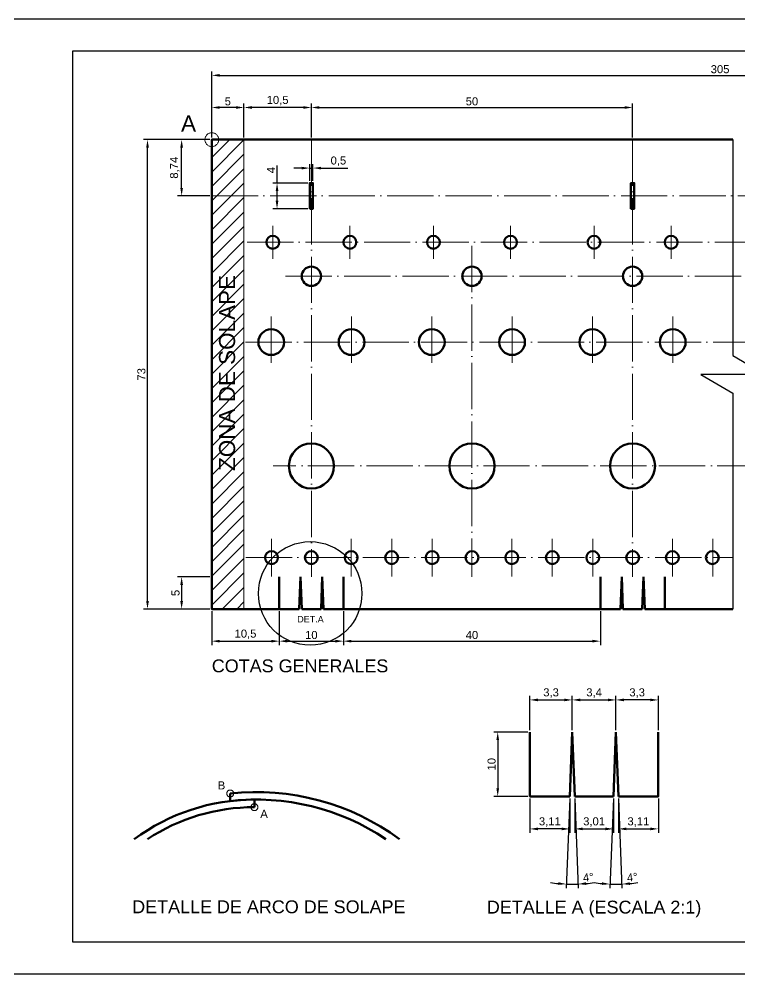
# Model space of a CAD drawing. Header units: millimetres. Extents: x -1265 to -28, y 5 to 1057.
# Drawn here: x -842.9 to -730.7, y 153.5 to 302 of the extents above; entities that cross this region are included whole.
import ezdxf

# ---------------------------------------------------------------- set-up
doc = ezdxf.new("R2010")
doc.units = ezdxf.units.MM
doc.linetypes.add('ACAD_ISO04W100', pattern=[30, 24, -3, 0, -3])
doc.layers.get('0').update_dxf_attribs({"lineweight": 60})
for name, color, linetype in [('Cajetin1', 7, 'Continuous'), ('Corte', 7, 'Continuous'), ('Hoja', 7, 'Continuous')]:
    doc.layers.add(name, color=color, linetype=linetype)
doc.layers.add('Cotas', color=8, linetype='Continuous', lineweight=20)
doc.layers.add('Cotas 2', color=8, linetype='ACAD_ISO04W100', lineweight=20)
doc.styles.get("Standard").update_dxf_attribs({"font": 'arial.ttf'})
doc.dimstyles.new('ISO-25', dxfattribs={"dimscale": 0.5, "dimtxt": 2.5, "dimasz": 2.5, "dimexe": 1.25, "dimexo": 0.625, "dimtad": 1, "dimtxsty": 'Standard', "dimcen": 2.5, "dimadec": 0, "dimazin": 0, "dimtfac": 1, "dimtmove": 0, "dimatfit": 3, "dimfxl": 1, "dimarcsym": 0})

# ---------------------------------------------------------------- blocks, each defined once
blk = doc.blocks.new('*D79')
at = {"layer": 'Cotas', "color": 0, "lineweight": -2, "transparency": 16777216}
for p, q in [((-813.23, 283.22), (-823.54, 283.22)), ((-822.92, 211.47), (-822.92, 281.97)), ((-813.23, 210.22), (-823.54, 210.22))]:
    blk.add_line(p, q, dxfattribs=at)
at = {"layer": 'Cotas', "color": 0, "transparency": 16777216}
for points in [[(-823.13, 281.97), (-822.71, 281.97), (-822.92, 283.22)], [(-823.13, 211.47), (-822.71, 211.47), (-822.92, 210.22)]]:
    blk.add_solid(points, dxfattribs=at)
at = {"layer": 'Defpoints', "color": 0, "transparency": 16777216}
for p in [(-822.92, 283.22), (-812.92, 283.22), (-812.92, 210.22)]:
    blk.add_point(p, dxfattribs=at)
at = {"layer": 'Cotas', "color": 0, "transparency": 16777216, "insert": (-823.87, 246.72), "char_height": 1.25, "attachment_point": 5, "rotation": 90}
blk.add_mtext('73', dxfattribs=at)
blk = doc.blocks.new('*D80')
at = {"layer": 'Cotas', "color": 0, "lineweight": -2, "transparency": 16777216}
for p, q in [((-812.92, 283.53), (-812.92, 293.84)), ((-811.67, 293.22), (-655.92, 293.22)), ((-654.67, 283.53), (-654.67, 293.84))]:
    blk.add_line(p, q, dxfattribs=at)
at = {"layer": 'Cotas', "color": 0, "transparency": 16777216}
for points in [[(-811.67, 293.43), (-811.67, 293.01), (-812.92, 293.22)], [(-655.92, 293.43), (-655.92, 293.01), (-654.67, 293.22)]]:
    blk.add_solid(points, dxfattribs=at)
at = {"layer": 'Defpoints', "color": 0, "transparency": 16777216}
for p in [(-654.67, 293.22), (-812.92, 283.22), (-654.67, 283.22)]:
    blk.add_point(p, dxfattribs=at)
at = {"layer": 'Cotas', "color": 0, "transparency": 16777216, "insert": (-733.8, 294.17), "char_height": 1.25, "attachment_point": 5}
blk.add_mtext('305', dxfattribs=at)
blk = doc.blocks.new('*D82')
at = {"layer": 'Cotas', "color": 0, "lineweight": -2, "transparency": 16777216}
for p, q in [((-812.92, 283.53), (-812.92, 288.84)), ((-809.17, 288.22), (-811.67, 288.22)), ((-807.92, 283.53), (-807.92, 288.84))]:
    blk.add_line(p, q, dxfattribs=at)
at = {"layer": 'Cotas', "color": 0, "transparency": 16777216}
for points in [[(-811.67, 288.43), (-811.67, 288.01), (-812.92, 288.22)], [(-809.17, 288.43), (-809.17, 288.01), (-807.92, 288.22)]]:
    blk.add_solid(points, dxfattribs=at)
at = {"layer": 'Defpoints', "color": 0, "transparency": 16777216}
for p in [(-812.92, 288.22), (-812.92, 283.22), (-807.92, 283.22)]:
    blk.add_point(p, dxfattribs=at)
at = {"layer": 'Cotas', "color": 0, "transparency": 16777216, "insert": (-810.42, 289.17), "char_height": 1.25, "attachment_point": 5}
blk.add_mtext('5', dxfattribs=at)
blk = doc.blocks.new('*D83')
at = {"layer": 'Cotas', "color": 0, "lineweight": -2, "transparency": 16777216}
for p, q in [((-813.23, 215.22), (-818.23, 215.22)), ((-817.61, 213.97), (-817.61, 211.47)), ((-813.23, 210.22), (-818.23, 210.22))]:
    blk.add_line(p, q, dxfattribs=at)
at = {"layer": 'Cotas', "color": 0, "transparency": 16777216}
for points in [[(-817.82, 213.97), (-817.4, 213.97), (-817.61, 215.22)], [(-817.82, 211.47), (-817.4, 211.47), (-817.61, 210.22)]]:
    blk.add_solid(points, dxfattribs=at)
at = {"layer": 'Defpoints', "color": 0, "transparency": 16777216}
for p in [(-812.92, 215.22), (-817.61, 210.22), (-812.92, 210.22)]:
    blk.add_point(p, dxfattribs=at)
at = {"layer": 'Cotas', "color": 0, "transparency": 16777216, "insert": (-818.56, 212.72), "char_height": 1.25, "attachment_point": 5, "rotation": 90}
blk.add_mtext('5', dxfattribs=at)
blk = doc.blocks.new('*D84')
at = {"layer": 'Cotas', "color": 0, "lineweight": -2, "transparency": 16777216}
for p, q in [((-812.92, 209.91), (-812.92, 204.59)), ((-802.42, 209.91), (-802.42, 204.59)), ((-811.67, 205.22), (-803.67, 205.22))]:
    blk.add_line(p, q, dxfattribs=at)
at = {"layer": 'Cotas', "color": 0, "transparency": 16777216}
for points in [[(-811.67, 205.43), (-811.67, 205.01), (-812.92, 205.22)], [(-803.67, 205.43), (-803.67, 205.01), (-802.42, 205.22)]]:
    blk.add_solid(points, dxfattribs=at)
at = {"layer": 'Defpoints', "color": 0, "transparency": 16777216}
for p in [(-812.92, 210.22), (-802.42, 210.22), (-802.42, 205.22)]:
    blk.add_point(p, dxfattribs=at)
at = {"layer": 'Cotas', "color": 0, "transparency": 16777216, "insert": (-807.67, 206.28), "char_height": 1.25, "attachment_point": 5}
blk.add_mtext('10,5', dxfattribs=at)
blk = doc.blocks.new('*D85')
at = {"layer": 'Cotas', "color": 0, "lineweight": -2, "transparency": 16777216}
for p, q in [((-802.42, 209.91), (-802.42, 204.59)), ((-792.42, 209.91), (-792.42, 204.59)), ((-801.17, 205.22), (-793.67, 205.22))]:
    blk.add_line(p, q, dxfattribs=at)
at = {"layer": 'Cotas', "color": 0, "transparency": 16777216}
for points in [[(-801.17, 205.43), (-801.17, 205.01), (-802.42, 205.22)], [(-793.67, 205.43), (-793.67, 205.01), (-792.42, 205.22)]]:
    blk.add_solid(points, dxfattribs=at)
at = {"layer": 'Defpoints', "color": 0, "transparency": 16777216}
for p in [(-802.42, 210.22), (-792.42, 210.22), (-792.42, 205.22)]:
    blk.add_point(p, dxfattribs=at)
at = {"layer": 'Cotas', "color": 0, "transparency": 16777216, "insert": (-797.42, 206.17), "char_height": 1.25, "attachment_point": 5}
blk.add_mtext('10', dxfattribs=at)
blk = doc.blocks.new('*D86')
at = {"layer": 'Cotas', "color": 0, "lineweight": -2, "transparency": 16777216}
for p, q in [((-792.42, 209.91), (-792.42, 204.59)), ((-752.42, 209.91), (-752.42, 204.59)), ((-791.17, 205.22), (-753.67, 205.22))]:
    blk.add_line(p, q, dxfattribs=at)
at = {"layer": 'Cotas', "color": 0, "transparency": 16777216}
for points in [[(-791.17, 205.43), (-791.17, 205.01), (-792.42, 205.22)], [(-753.67, 205.43), (-753.67, 205.01), (-752.42, 205.22)]]:
    blk.add_solid(points, dxfattribs=at)
at = {"layer": 'Defpoints', "color": 0, "transparency": 16777216}
for p in [(-792.42, 210.22), (-752.42, 210.22), (-752.42, 205.22)]:
    blk.add_point(p, dxfattribs=at)
at = {"layer": 'Cotas', "color": 0, "transparency": 16777216, "insert": (-772.42, 206.17), "char_height": 1.25, "attachment_point": 5}
blk.add_mtext('40', dxfattribs=at)
blk = doc.blocks.new('*D88')
at = {"layer": 'Cotas', "color": 0, "lineweight": -2, "transparency": 16777216}
for p, q in [((-807.92, 283.53), (-807.92, 288.84)), ((-798.67, 288.22), (-806.67, 288.22)), ((-797.42, 283.53), (-797.42, 288.84))]:
    blk.add_line(p, q, dxfattribs=at)
at = {"layer": 'Cotas', "color": 0, "transparency": 16777216}
for points in [[(-806.67, 288.43), (-806.67, 288.01), (-807.92, 288.22)], [(-798.67, 288.43), (-798.67, 288.01), (-797.42, 288.22)]]:
    blk.add_solid(points, dxfattribs=at)
at = {"layer": 'Defpoints', "color": 0, "transparency": 16777216}
for p in [(-807.92, 288.22), (-807.92, 283.22), (-797.42, 283.22)]:
    blk.add_point(p, dxfattribs=at)
at = {"layer": 'Cotas', "color": 0, "transparency": 16777216, "insert": (-802.67, 289.28), "char_height": 1.25, "attachment_point": 5}
blk.add_mtext('10,5', dxfattribs=at)
blk = doc.blocks.new('*D89')
at = {"layer": 'Cotas', "color": 0, "lineweight": -2, "transparency": 16777216}
for p, q in [((-797.67, 276.79), (-797.67, 279.42)), ((-797.17, 276.79), (-797.17, 279.42)), ((-798.92, 278.8), (-800.17, 278.8)), ((-797.67, 278.8), (-797.17, 278.8)), ((-795.92, 278.8), (-791.76, 278.8))]:
    blk.add_line(p, q, dxfattribs=at)
at = {"layer": 'Cotas', "color": 0, "transparency": 16777216}
for points in [[(-798.92, 279), (-798.92, 278.59), (-797.67, 278.8)], [(-795.92, 279), (-795.92, 278.59), (-797.17, 278.8)]]:
    blk.add_solid(points, dxfattribs=at)
at = {"layer": 'Defpoints', "color": 0, "transparency": 16777216}
for p in [(-797.17, 278.8), (-797.67, 276.47), (-797.17, 276.47)]:
    blk.add_point(p, dxfattribs=at)
at = {"layer": 'Cotas', "color": 0, "transparency": 16777216, "insert": (-793.21, 279.86), "char_height": 1.25, "attachment_point": 5}
blk.add_mtext('0,5', dxfattribs=at)
blk = doc.blocks.new('*D90')
at = {"layer": 'Cotas', "color": 0, "lineweight": -2, "transparency": 16777216}
for p, q in [((-813.23, 283.22), (-818.23, 283.22)), ((-817.61, 275.72), (-817.61, 281.97)), ((-813.23, 274.47), (-818.23, 274.47))]:
    blk.add_line(p, q, dxfattribs=at)
at = {"layer": 'Cotas', "color": 0, "transparency": 16777216}
for points in [[(-817.82, 281.97), (-817.4, 281.97), (-817.61, 283.22)], [(-817.82, 275.72), (-817.4, 275.72), (-817.61, 274.47)]]:
    blk.add_solid(points, dxfattribs=at)
at = {"layer": 'Defpoints', "color": 0, "transparency": 16777216}
for p in [(-817.61, 283.22), (-812.92, 283.22), (-812.92, 274.47)]:
    blk.add_point(p, dxfattribs=at)
at = {"layer": 'Cotas', "color": 0, "transparency": 16777216, "insert": (-818.67, 278.85), "char_height": 1.25, "attachment_point": 5, "rotation": 90}
blk.add_mtext('8,74', dxfattribs=at)
blk = doc.blocks.new('*D78')
at = {"layer": 'Cotas', "color": 0, "lineweight": -2, "transparency": 16777216}
for p, q in [((-797.42, 283.53), (-797.42, 288.84)), ((-796.17, 288.22), (-748.67, 288.22)), ((-747.42, 283.53), (-747.42, 288.84))]:
    blk.add_line(p, q, dxfattribs=at)
at = {"layer": 'Cotas', "color": 0, "transparency": 16777216}
for points in [[(-796.17, 288.43), (-796.17, 288.01), (-797.42, 288.22)], [(-748.67, 288.43), (-748.67, 288.01), (-747.42, 288.22)]]:
    blk.add_solid(points, dxfattribs=at)
at = {"layer": 'Defpoints', "color": 0, "transparency": 16777216}
for p in [(-747.42, 288.22), (-797.42, 283.22), (-747.42, 283.22)]:
    blk.add_point(p, dxfattribs=at)
at = {"layer": 'Cotas', "color": 0, "transparency": 16777216, "insert": (-772.42, 289.17), "char_height": 1.25, "attachment_point": 5}
blk.add_mtext('50', dxfattribs=at)
blk = doc.blocks.new('*D97')
at = {"layer": 'Cotas', "color": 0, "lineweight": -2, "transparency": 16777216}
for p, q in [((-802.76, 276.47), (-802.76, 279.21)), ((-797.98, 276.47), (-803.39, 276.47)), ((-802.76, 273.72), (-802.76, 275.22)), ((-797.98, 272.47), (-803.39, 272.47))]:
    blk.add_line(p, q, dxfattribs=at)
at = {"layer": 'Cotas', "color": 0, "transparency": 16777216}
for points in [[(-802.97, 275.22), (-802.55, 275.22), (-802.76, 276.47)], [(-802.97, 273.72), (-802.55, 273.72), (-802.76, 272.47)]]:
    blk.add_solid(points, dxfattribs=at)
at = {"layer": 'Defpoints', "color": 0, "transparency": 16777216}
for p in [(-797.67, 276.47), (-802.76, 272.47), (-797.67, 272.47)]:
    blk.add_point(p, dxfattribs=at)
at = {"layer": 'Cotas', "color": 0, "transparency": 16777216, "insert": (-803.7, 278.47), "char_height": 1.25, "attachment_point": 5, "rotation": 90}
blk.add_mtext('4', dxfattribs=at)
blk = doc.blocks.new('*D100')
at = {"layer": 'Cotas', "color": 0, "lineweight": -2, "transparency": 16777216}
for p, q in [((-757.21, 180.77), (-757.75, 166.81)), ((-756.41, 180.77), (-755.87, 166.81))]:
    blk.add_line(p, q, dxfattribs=at)
for start, end in [(261.731, 264.7584), (267.7859, 272.2141), (275.2416, 278.269)]:
    blk.add_arc((-756.81, 191.08), 23.66, start, end, dxfattribs=at)
at = {"layer": 'Cotas', "color": 0, "transparency": 16777216}
for points in [[(-758.96, 167.73), (-758.99, 167.31), (-757.73, 167.44)], [(-754.64, 167.31), (-754.66, 167.73), (-755.9, 167.44)]]:
    blk.add_solid(points, dxfattribs=at)
at = {"layer": 'Defpoints', "color": 0, "transparency": 16777216}
for p in [(-756.81, 191.08), (-756.81, 191.08), (-757.2, 181.08), (-756.42, 181.08), (-757.12, 167.42)]:
    blk.add_point(p, dxfattribs=at)
at = {"layer": 'Cotas', "color": 0, "transparency": 16777216, "insert": (-754.31, 168.49), "char_height": 1.25, "attachment_point": 5, "rotation": 6.3224}
blk.add_mtext('4°', dxfattribs=at)
blk = doc.blocks.new('*D101')
at = {"layer": 'Cotas', "color": 0, "lineweight": -2, "transparency": 16777216}
for p, q in [((-750.41, 180.77), (-750.95, 166.81)), ((-749.61, 180.77), (-749.07, 166.81))]:
    blk.add_line(p, q, dxfattribs=at)
for start, end in [(261.7319, 264.7589), (267.7859, 272.2141), (275.2411, 278.2681)]:
    blk.add_arc((-750.01, 191.08), 23.66, start, end, dxfattribs=at)
at = {"layer": 'Cotas', "color": 0, "transparency": 16777216}
for points in [[(-752.16, 167.72), (-752.19, 167.31), (-750.93, 167.43)], [(-747.84, 167.31), (-747.86, 167.72), (-749.1, 167.43)]]:
    blk.add_solid(points, dxfattribs=at)
at = {"layer": 'Defpoints', "color": 0, "transparency": 16777216}
for p in [(-750.01, 191.08), (-750.01, 191.08), (-750.4, 181.08), (-749.62, 181.08), (-750.32, 167.42)]:
    blk.add_point(p, dxfattribs=at)
at = {"layer": 'Cotas', "color": 0, "transparency": 16777216, "insert": (-747.47, 168.5), "char_height": 1.25, "attachment_point": 5, "rotation": 6.4222}
blk.add_mtext('4°', dxfattribs=at)
blk = doc.blocks.new('*D103')
at = {"layer": 'Cotas', "color": 0, "lineweight": -2, "transparency": 16777216}
for p, q in [((-756.42, 180.77), (-756.42, 175.39)), ((-750.4, 180.77), (-750.4, 175.39)), ((-755.17, 176.02), (-751.65, 176.02))]:
    blk.add_line(p, q, dxfattribs=at)
at = {"layer": 'Cotas', "color": 0, "transparency": 16777216}
for points in [[(-755.17, 176.23), (-755.17, 175.81), (-756.42, 176.02)], [(-751.65, 176.23), (-751.65, 175.81), (-750.4, 176.02)]]:
    blk.add_solid(points, dxfattribs=at)
at = {"layer": 'Defpoints', "color": 0, "transparency": 16777216}
for p in [(-756.42, 181.08), (-750.4, 181.08), (-750.4, 176.02)]:
    blk.add_point(p, dxfattribs=at)
at = {"layer": 'Cotas', "color": 0, "transparency": 16777216, "insert": (-753.41, 177.08), "char_height": 1.25, "attachment_point": 5}
blk.add_mtext('3,01', dxfattribs=at)
blk = doc.blocks.new('*D104')
at = {"layer": 'Cotas', "color": 0, "lineweight": -2, "transparency": 16777216}
for p, q in [((-749.62, 180.77), (-749.62, 175.39)), ((-743.41, 180.77), (-743.41, 175.39)), ((-748.37, 176.02), (-744.66, 176.02))]:
    blk.add_line(p, q, dxfattribs=at)
at = {"layer": 'Cotas', "color": 0, "transparency": 16777216}
for points in [[(-748.37, 176.23), (-748.37, 175.81), (-749.62, 176.02)], [(-744.66, 176.23), (-744.66, 175.81), (-743.41, 176.02)]]:
    blk.add_solid(points, dxfattribs=at)
at = {"layer": 'Defpoints', "color": 0, "transparency": 16777216}
for p in [(-749.62, 181.08), (-743.41, 181.08), (-743.41, 176.02)]:
    blk.add_point(p, dxfattribs=at)
at = {"layer": 'Cotas', "color": 0, "transparency": 16777216, "insert": (-746.52, 177.08), "char_height": 1.25, "attachment_point": 5}
blk.add_mtext('3,11', dxfattribs=at)
blk = doc.blocks.new('*D105')
at = {"layer": 'Cotas', "color": 0, "lineweight": -2, "transparency": 16777216}
for p, q in [((-763.41, 180.77), (-763.41, 175.39)), ((-757.2, 180.77), (-757.2, 175.39)), ((-758.45, 176.02), (-762.16, 176.02))]:
    blk.add_line(p, q, dxfattribs=at)
at = {"layer": 'Cotas', "color": 0, "transparency": 16777216}
for points in [[(-762.16, 176.23), (-762.16, 175.81), (-763.41, 176.02)], [(-758.45, 176.23), (-758.45, 175.81), (-757.2, 176.02)]]:
    blk.add_solid(points, dxfattribs=at)
at = {"layer": 'Defpoints', "color": 0, "transparency": 16777216}
for p in [(-763.41, 181.08), (-757.2, 181.08), (-763.41, 176.02)]:
    blk.add_point(p, dxfattribs=at)
at = {"layer": 'Cotas', "color": 0, "transparency": 16777216, "insert": (-760.3, 177.08), "char_height": 1.25, "attachment_point": 5}
blk.add_mtext('3,11', dxfattribs=at)
blk = doc.blocks.new('*D106')
at = {"layer": 'Cotas', "color": 0, "lineweight": -2, "transparency": 16777216}
for p, q in [((-763.72, 191.08), (-769.04, 191.08)), ((-768.41, 189.83), (-768.41, 182.33)), ((-763.72, 181.08), (-769.04, 181.08))]:
    blk.add_line(p, q, dxfattribs=at)
at = {"layer": 'Cotas', "color": 0, "transparency": 16777216}
for points in [[(-768.62, 189.83), (-768.2, 189.83), (-768.41, 191.08)], [(-768.62, 182.33), (-768.2, 182.33), (-768.41, 181.08)]]:
    blk.add_solid(points, dxfattribs=at)
at = {"layer": 'Defpoints', "color": 0, "transparency": 16777216}
for p in [(-763.41, 191.08), (-768.41, 181.08), (-763.41, 181.08)]:
    blk.add_point(p, dxfattribs=at)
at = {"layer": 'Cotas', "color": 0, "transparency": 16777216, "insert": (-769.36, 186.08), "char_height": 1.25, "attachment_point": 5, "rotation": 90}
blk.add_mtext('10', dxfattribs=at)
blk = doc.blocks.new('*D107')
at = {"layer": 'Cotas', "color": 0, "lineweight": -2, "transparency": 16777216}
for p, q in [((-763.41, 191.39), (-763.41, 196.7)), ((-762.16, 196.08), (-758.06, 196.08)), ((-756.81, 191.39), (-756.81, 196.7))]:
    blk.add_line(p, q, dxfattribs=at)
at = {"layer": 'Cotas', "color": 0, "transparency": 16777216}
for points in [[(-762.16, 196.29), (-762.16, 195.87), (-763.41, 196.08)], [(-758.06, 196.29), (-758.06, 195.87), (-756.81, 196.08)]]:
    blk.add_solid(points, dxfattribs=at)
at = {"layer": 'Defpoints', "color": 0, "transparency": 16777216}
for p in [(-756.81, 196.08), (-763.41, 191.08), (-756.81, 191.08)]:
    blk.add_point(p, dxfattribs=at)
at = {"layer": 'Cotas', "color": 0, "transparency": 16777216, "insert": (-760.11, 197.14), "char_height": 1.25, "attachment_point": 5}
blk.add_mtext('3,3', dxfattribs=at)
blk = doc.blocks.new('*D108')
at = {"layer": 'Cotas', "color": 0, "lineweight": -2, "transparency": 16777216}
for p, q in [((-756.81, 191.39), (-756.81, 196.7)), ((-755.56, 196.08), (-751.26, 196.08)), ((-750.01, 191.39), (-750.01, 196.7))]:
    blk.add_line(p, q, dxfattribs=at)
at = {"layer": 'Cotas', "color": 0, "transparency": 16777216}
for points in [[(-755.56, 196.29), (-755.56, 195.87), (-756.81, 196.08)], [(-751.26, 196.29), (-751.26, 195.87), (-750.01, 196.08)]]:
    blk.add_solid(points, dxfattribs=at)
at = {"layer": 'Defpoints', "color": 0, "transparency": 16777216}
for p in [(-750.01, 196.08), (-756.81, 191.08), (-750.01, 191.08)]:
    blk.add_point(p, dxfattribs=at)
at = {"layer": 'Cotas', "color": 0, "transparency": 16777216, "insert": (-753.41, 197.14), "char_height": 1.25, "attachment_point": 5}
blk.add_mtext('3,4', dxfattribs=at)
blk = doc.blocks.new('*D109')
at = {"layer": 'Cotas', "color": 0, "lineweight": -2, "transparency": 16777216}
for p, q in [((-750.01, 191.39), (-750.01, 196.7)), ((-744.66, 196.08), (-748.76, 196.08)), ((-743.41, 191.39), (-743.41, 196.7))]:
    blk.add_line(p, q, dxfattribs=at)
at = {"layer": 'Cotas', "color": 0, "transparency": 16777216}
for points in [[(-748.76, 196.29), (-748.76, 195.87), (-750.01, 196.08)], [(-744.66, 196.29), (-744.66, 195.87), (-743.41, 196.08)]]:
    blk.add_solid(points, dxfattribs=at)
at = {"layer": 'Defpoints', "color": 0, "transparency": 16777216}
for p in [(-750.01, 196.08), (-750.01, 191.08), (-743.41, 191.08)]:
    blk.add_point(p, dxfattribs=at)
at = {"layer": 'Cotas', "color": 0, "transparency": 16777216, "insert": (-746.71, 197.14), "char_height": 1.25, "attachment_point": 5}
blk.add_mtext('3,3', dxfattribs=at)

msp = doc.modelspace()

# ---------------------------------------------------------------- hatches: boundary and pattern name
at = {"layer": 'Cotas'}
h = msp.add_hatch(dxfattribs=at)
h.set_pattern_fill('ANSI31', color=256, scale=0.5)
h.paths.add_polyline_path([(-812.917, 210.219), (-807.917, 210.219), (-807.917, 283.219), (-811.845, 283.219, -0.4142136), (-812.917, 282.146)])
h.paths.add_polyline_path([(-807.882, 231.129), (-807.882, 262.85), (-813.033, 262.85), (-813.033, 231.129)], flags=9)

# ---------------------------------------------------------------- linework, layer by layer
for p, q in [((-799.117, 215.219), (-799.31, 210.219)), ((-799.117, 215.219), (-798.924, 210.219)), ((-795.717, 215.219), (-795.91, 210.219)), ((-795.717, 215.219), (-795.524, 210.219)), ((-749.117, 215.219), (-749.31, 210.219)), ((-749.117, 215.219), (-748.924, 210.219)), ((-745.717, 215.219), (-745.91, 210.219)), ((-745.717, 215.219), (-745.524, 210.219)), ((-802.417, 210.219), (-799.31, 210.219)), ((-798.924, 210.219), (-795.91, 210.219)), ((-752.417, 210.219), (-749.31, 210.219)), ((-748.924, 210.219), (-745.91, 210.219)), ((-756.811, 191.078), (-757.198, 181.078)), ((-756.811, 191.078), (-756.424, 181.078)), ((-750.011, 191.078), (-750.398, 181.078)), ((-750.011, 191.078), (-749.624, 181.078)), ((-810.052, 181.529), (-810.052, 180.353)), ((-806.287, 180.578), (-806.287, 179.402)), ((-756.424, 181.078), (-750.398, 181.078))]:
    msp.add_line(p, q)
for points in [[(-812.917, 283.219), (-812.917, 283.219), (-812.917, 210.219), (-812.917, 210.219)], [(-797.667, 272.474), (-797.167, 272.474), (-797.167, 276.474), (-797.667, 276.474)], [(-747.667, 272.474), (-747.167, 272.474), (-747.167, 276.474), (-747.667, 276.474)]]:
    msp.add_lwpolyline(points, close=True)
for points in [[(-731.803, 283.219), (-812.917, 283.219), (-812.917, 210.219), (-802.417, 210.219)], [(-799.379, 210.219), (-802.417, 210.219), (-802.417, 215.219)], [(-792.417, 215.219), (-792.417, 210.219), (-795.524, 210.219)], [(-749.379, 210.219), (-752.417, 210.219), (-752.417, 215.219)], [(-742.417, 215.219), (-742.417, 210.219), (-745.524, 210.219)], [(-792.417, 210.219), (-752.417, 210.219)], [(-742.417, 210.219), (-731.803, 210.219)], [(-757.198, 181.073), (-763.411, 181.078), (-763.411, 191.078)], [(-743.411, 191.078), (-743.411, 181.078), (-749.624, 181.078)]]:
    msp.add_lwpolyline(points)
for centre, radius in [((-803.415, 267.264), 1), ((-791.419, 267.264), 1), ((-778.415, 267.264), 1), ((-766.419, 267.264), 1), ((-753.415, 267.264), 1), ((-741.419, 267.264), 1), ((-797.417, 261.974), 1.5), ((-772.417, 261.974), 1.5), ((-747.417, 261.974), 1.5), ((-803.667, 251.73), 2), ((-791.167, 251.73), 2), ((-778.667, 251.73), 2), ((-766.167, 251.73), 2), ((-753.667, 251.73), 2), ((-741.167, 251.73), 2), ((-797.417, 232.469), 3.5), ((-772.417, 232.469), 3.5), ((-747.417, 232.469), 3.5), ((-803.617, 218.219), 1), ((-797.417, 218.219), 1), ((-791.217, 218.219), 1), ((-784.917, 218.219), 1), ((-778.617, 218.219), 1), ((-772.417, 218.219), 1), ((-766.217, 218.219), 1), ((-759.917, 218.219), 1), ((-753.617, 218.219), 1), ((-747.417, 218.219), 1), ((-741.217, 218.219), 1), ((-735.017, 218.219), 1)]:
    msp.add_circle(centre, radius)
for centre, radius, start, end in [((-806.005, 144.061), 37.686, 53.71622, 96.16393), ((-806.287, 149.065), 31.513, 90, 126.36967), ((-806.005, 144.358), 36.221, 56.14971, 96.41535), ((-806.287, 149.065), 30.337, 90, 123.23382)]:
    msp.add_arc(centre, radius, start, end)
at = {"layer": 'Cajetin1'}
msp.add_lwpolyline([(-834.62, 158.469), (-639.62, 158.469), (-639.62, 296.969), (-834.62, 296.969)], close=True, dxfattribs=at)
at = {"layer": 'Corte'}
msp.add_lwpolyline([(-731.803, 283.219), (-731.803, 249.654), (-726.803, 246.719), (-731.803, 246.719), (-736.803, 246.719), (-731.803, 243.783), (-731.803, 210.219)], dxfattribs=at)
msp.add_circle((-797.599, 212.645), 8.053, dxfattribs=at)
at = {"layer": 'Cotas'}
msp.add_lwpolyline([(-812.917, 210.219), (-807.917, 210.219), (-807.917, 283.219), (-812.917, 283.219)], close=True, dxfattribs=at)
at = {"layer": 'Cotas 2', "ltscale": 0.3}
for p, q in [((-797.417, 283.219), (-797.417, 215.213)), ((-797.417, 283.219), (-797.417, 215.213)), ((-747.417, 283.219), (-747.417, 215.213)), ((-812.917, 274.474), (-688.966, 274.474)), ((-803.415, 269.824), (-803.415, 264.705)), ((-803.415, 269.824), (-803.415, 264.705)), ((-791.419, 269.824), (-791.419, 264.705)), ((-791.419, 269.824), (-791.419, 264.705)), ((-778.415, 269.824), (-778.415, 264.705)), ((-766.419, 269.824), (-766.419, 264.705)), ((-753.415, 269.824), (-753.415, 264.705)), ((-741.419, 269.824), (-741.419, 264.705)), ((-807.415, 267.264), (-661.054, 267.264)), ((-772.417, 266.695), (-772.417, 215.213)), ((-801.417, 261.974), (-664.098, 261.974)), ((-803.667, 255.73), (-803.667, 247.73)), ((-803.667, 255.73), (-803.667, 247.73)), ((-791.167, 255.73), (-791.167, 247.73)), ((-791.167, 255.73), (-791.167, 247.73)), ((-778.667, 255.73), (-778.667, 247.73)), ((-766.167, 255.73), (-766.167, 247.73)), ((-753.667, 255.73), (-753.667, 247.73)), ((-741.167, 255.73), (-741.167, 247.73)), ((-807.667, 251.73), (-659.773, 251.73)), ((-663.341, 232.469), (-803.37, 232.469)), ((-803.617, 221.159), (-803.617, 215.278)), ((-791.217, 221.159), (-791.217, 215.278)), ((-784.917, 221.159), (-784.917, 215.278)), ((-778.617, 221.159), (-778.617, 215.278)), ((-766.217, 221.159), (-766.217, 215.278)), ((-759.917, 221.159), (-759.917, 215.278)), ((-753.617, 221.159), (-753.617, 215.278)), ((-741.217, 221.159), (-741.217, 215.278)), ((-734.917, 221.159), (-734.917, 215.278)), ((-807.617, 218.219), (-731.803, 218.219))]:
    msp.add_line(p, q, dxfattribs=at)
for centre, radius in [((-812.917, 283.219), 1.073), ((-810.052, 181.529), 0.536), ((-806.287, 179.402), 0.536)]:
    msp.add_circle(centre, radius, dxfattribs=at)
at = {"layer": 'Hoja'}
msp.add_lwpolyline([(-844.62, 153.469), (-634.62, 153.469), (-634.62, 301.969), (-844.62, 301.969)], close=True, dxfattribs=at)

# ---------------------------------------------------------------- texts
at = {"char_height": 2}
for s, width, gutter_width, insert, attachment_point in [('COTAS GENERALES', 304.85859, 12.5, (-812.917, 202.376), 1), ('DETALLE DE ARCO DE SOLAPE', 152.4293, 6.25, (-825.304, 164.907), 1), ('\\pxqc;DETALLE A (ESCALA 2:1)', 304.85859, 12.5, (-753.411, 163.557), 5)]:
    msp.add_mtext_dynamic_manual_height_columns(s, width=width, gutter_width=gutter_width, heights=[0], dxfattribs=dict(at, insert=insert, attachment_point=attachment_point))
at = {"layer": 'Corte', "insert": (-799.613, 209.136), "char_height": 1, "attachment_point": 1}
msp.add_mtext_dynamic_manual_height_columns('DET.A', width=5.69565, gutter_width=12.5, heights=[0], dxfattribs=at)
at = {"layer": 'Cotas', "insert": (-811.791, 222.943), "char_height": 2.5, "attachment_point": 1, "rotation": 90}
msp.add_mtext_dynamic_manual_height_columns('\\pxqc;ZONA DE SOLAPE', width=47.97544, gutter_width=12.5, heights=[6.615], dxfattribs=at)
at = {"layer": 'Cotas 2', "ltscale": 0.3, "attachment_point": 1}
for s, width, gutter_width, insert, char_height in [('A', 6.74913, 12.5, (-817.697, 286.986), 2.5), ('B', 3.37456, 6.25, (-811.985, 183.413), 1.25), ('A', 3.37456, 6.25, (-805.36, 178.987), 1.25)]:
    msp.add_mtext_dynamic_manual_height_columns(s, width=width, gutter_width=gutter_width, heights=[0], dxfattribs=dict(at, insert=insert, char_height=char_height))

# ---------------------------------------------------------------- dimensions: what is measured, and where the dimension line sits
at = {"layer": 'Cotas'}
for base, p1, p2, text, picture, middle in [((-654.673, 293.219), (-812.917, 283.219), (-654.673, 283.219), '305', '*D80', (-733.795, 294.17)), ((-756.811, 196.078), (-763.411, 191.078), (-756.811, 191.078), '3,3', '*D107', (-760.111, 197.142)), ((-750.011, 196.078), (-756.811, 191.078), (-750.011, 191.078), '3,4', '*D108', (-753.411, 197.142)), ((-750.011, 196.078), (-743.411, 191.078), (-750.011, 191.078), '3,3', '*D109', (-746.711, 197.142)), ((-763.411, 176.017), (-757.198, 181.078), (-763.411, 181.078), '3,11', '*D105', (-760.304, 177.08)), ((-750.398, 176.017), (-756.424, 181.078), (-750.398, 181.078), '3,01', '*D103', (-753.411, 177.08)), ((-743.411, 176.017), (-749.624, 181.078), (-743.411, 181.078), '3,11', '*D104', (-746.518, 177.08))]:
    dim = msp.add_linear_dim(base=base, p1=p1, p2=p2, text=text, dimstyle='ISO-25', dxfattribs=at)
    dim.commit()
    dim.dimension.update_dxf_attribs({"geometry": picture, "text_midpoint": middle})
for base, p1, p2, picture, middle in [((-812.917, 288.219), (-807.917, 283.219), (-812.917, 283.219), '*D82', (-810.417, 289.167)), ((-807.917, 288.219), (-797.417, 283.219), (-807.917, 283.219), '*D88', (-802.667, 289.282)), ((-747.417, 288.219), (-797.417, 283.219), (-747.417, 283.219), '*D78', (-772.417, 289.169)), ((-797.167, 278.796), (-797.667, 276.474), (-797.167, 276.474), '*D89', (-793.212, 279.86)), ((-802.417, 205.219), (-812.917, 210.219), (-802.417, 210.219), '*D84', (-807.667, 206.282)), ((-792.417, 205.219), (-802.417, 210.219), (-792.417, 210.219), '*D85', (-797.417, 206.169)), ((-752.417, 205.219), (-792.417, 210.219), (-752.417, 210.219), '*D86', (-772.417, 206.169))]:
    dim = msp.add_linear_dim(base=base, p1=p1, p2=p2, dimstyle='ISO-25', dxfattribs=at)
    dim.commit()
    dim.dimension.update_dxf_attribs({"geometry": picture, "text_midpoint": middle})
for base, p1, p2, picture, middle in [((-822.917, 283.219), (-812.917, 210.219), (-812.917, 283.219), '*D79', (-823.868, 246.719)), ((-817.607, 210.219), (-812.917, 215.219), (-812.917, 210.219), '*D83', (-818.556, 212.719)), ((-768.411, 181.078), (-763.411, 191.078), (-763.411, 181.078), '*D106', (-769.362, 186.078))]:
    dim = msp.add_linear_dim(base=base, p1=p1, p2=p2, angle=90, dimstyle='ISO-25', dxfattribs=at)
    dim.commit()
    dim.dimension.update_dxf_attribs({"geometry": picture, "text_midpoint": middle})
for base, p1, p2, picture, middle in [((-817.6074, 283.2185), (-812.9171, 274.4738), (-812.9171, 283.2185), '*D90', (-817.6074, 278.8462)), ((-802.762, 272.474), (-797.667, 276.474), (-797.667, 272.474), '*D97', (-802.762, 278.469))]:
    dim = msp.add_linear_dim(base=base, p1=p1, p2=p2, angle=90, dimstyle='ISO-25', dxfattribs=at)
    dim.commit()
    dim.dimension.update_dxf_attribs({"geometry": picture, "text_midpoint": middle, "dimtype": 160})
for base, line1, line2, picture, middle in [((-757.116, 167.421), ((-756.811, 191.078), (-756.424, 181.078)), ((-756.811, 191.078), (-757.198, 181.078)), '*D100', (-754.206, 167.563)), ((-750.316, 167.417), ((-750.011, 191.078), (-749.624, 181.078)), ((-750.011, 191.078), (-750.398, 181.078)), '*D101', (-747.364, 167.563))]:
    dim = msp.add_angular_dim_2l(base=base, line1=line1, line2=line2, dimstyle='ISO-25', dxfattribs=at)
    dim.commit()
    dim.dimension.update_dxf_attribs({"geometry": picture, "text_midpoint": middle, "dimtype": 162})

doc.saveas('drawing.dxf')
